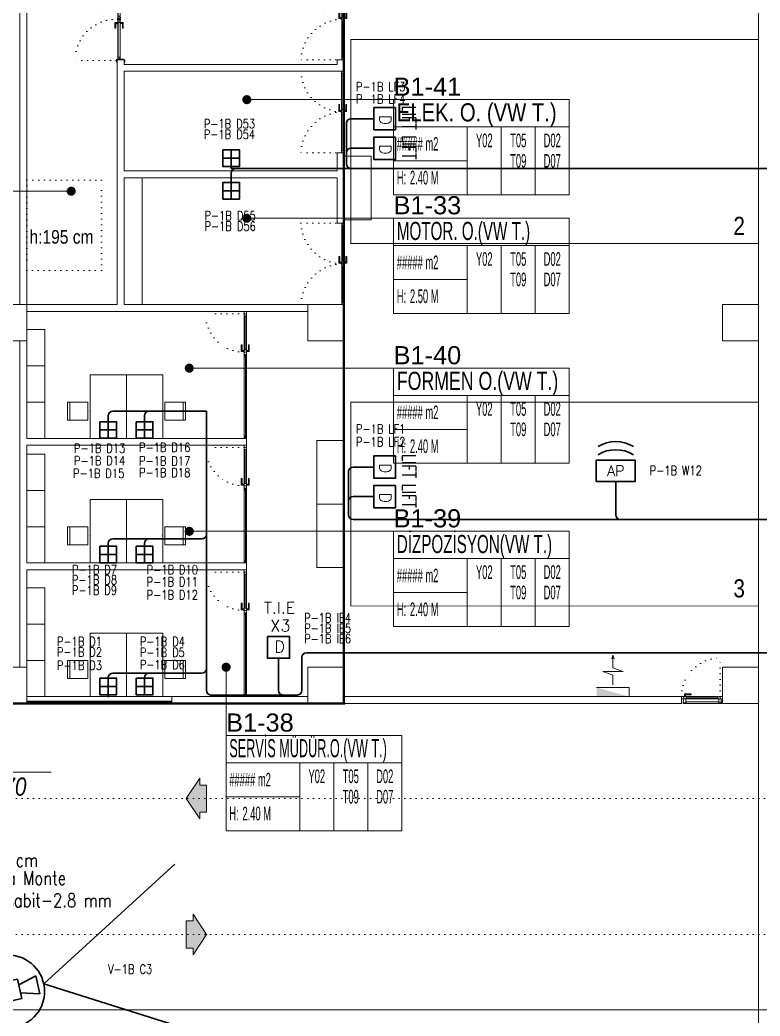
# Model space of a CAD drawing. Header units: metres. Extents: x -13621 to 152406, y -16073 to 22221.
# Drawn here: x 59725 to 61358, y 110 to 2308 of the extents above; entities that cross this region are included whole.
import ezdxf
from ezdxf.enums import TextEntityAlignment as Align
from ezdxf.xclip import XClip

# ---------------------------------------------------------------- set-up
doc = ezdxf.new("R2010")
doc.units = ezdxf.units.M
doc.header["$LTSCALE"] = 100
doc.header["$MEASUREMENT"] = 0
doc.header["$XCLIPFRAME"] = 0
for name, pattern in [('DOT2', [0.125, 0, -0.125]), ('DOT5', [0.75, 0, -0.75]), ('HIDDEN', [0.375, 0.25, -0.125])]:
    doc.linetypes.add(name, pattern=pattern)
doc.layers.get('0').update_dxf_attribs({"color": 9, "lineweight": 9})
for name, color, linetype, lineweight in [('00', 9, 'Continuous', 9), ('01', 9, 'Continuous', 9), ('05', 9, 'Continuous', 9), ('05S', 9, 'Continuous', 9), ('06B', 9, 'Continuous', 9), ('06C', 9, 'Continuous', 9), ('06D', 9, 'Continuous', 9), ('09', 9, 'Continuous', 9), ('10', 9, 'Continuous', 9), ('15', 9, 'Continuous', 9), ('20', 9, 'DOT2', 9), ('21', 9, 'Continuous', 9), ('21_mahal200', 9, 'Continuous', 9), ('25', 9, 'Continuous', 9), ('32-ekipman', 9, 'Continuous', 9), ('Data  Tavan', 170, 'Continuous', 30), ('DATA YER', 30, 'Continuous', 30), ('E-ACCESS POINT (KABLOSUZ ERİŞİM İÇİN)', 7, 'Continuous', 30), ('E-DAHİLİ DOME KAMERA', 7, 'Continuous', 30), ('E-DAHİLİ KAMERA', 7, 'Continuous', 30), ('E-DATA LIFT PRIZI', 7, 'Continuous', 30), ('E-DATA PRİZİ (RJ45)', 7, 'Continuous', 30), ('E-DATA-TEKNISYEN IS EMRI', 7, 'Continuous', 30), ('E-DUVARA MONTE PRİZ KUTUSU', 7, 'Continuous', 30), ('E-YAZI', 7, 'Continuous', 30)]:
    doc.layers.add(name, color=color, linetype=linetype, lineweight=lineweight)
doc.styles.add('Arial', font='arial.ttf', dxfattribs={"height": 2.5})
doc.styles.add('E-YAZI', font='txttw.shx')
doc.styles.add('MuuM_TEXT-ITALIC', font='ARIALNI.TTF')
doc.styles.add('MuuM_TEXT-STANDART', font='ARIALN.TTF')
doc.dimstyles.new('MuuM_DIM200', dxfattribs={"dimscale": 20, "dimtxt": 2, "dimasz": 1, "dimexe": 1, "dimexo": 1, "dimgap": 1, "dimtad": 1, "dimdec": 1, "dimrnd": 0.5, "dimdsep": 46, "dimtxsty": 'MuuM_TEXT-STANDART', "dimblk": 'ARCHTICK', "dimcen": 0, "dimdle": 0.15, "dimclrd": 256, "dimclre": 256, "dimclrt": 256, "dimadec": 0, "dimazin": 0, "dimtfac": 5, "dimtdec": 1, "dimtix": 1, "dimtmove": 2, "dimatfit": 3, "dimldrblk": 'DOT', "dimfxl": 3, "dimfxlon": 1, "dimtolj": 1, "dimlwd": -1, "dimlwe": -1, "dimarcsym": 0})

# ---------------------------------------------------------------- blocks, each defined once
blk = doc.blocks.new('E-DATA-TEKNISYEN IS EMRI')
at = {"layer": 'E-DATA PRİZİ (RJ45)', "color": 6}
blk.add_line((0, 0), (0, 42), dxfattribs=at)
blk.add_lwpolyline([(-24.6, 89.6), (24.6, 89.6), (24.6, 42), (-24.6, 42)], close=True, dxfattribs=at)
at = {"layer": 'E-DATA PRİZİ (RJ45)', "color": 6, "style": 'E-YAZI'}
for s, p in [('T.I.E', (-32.1, 140.4)), ('X3', (-17.8, 101.3)), ('D', (-8.8, 54.6))]:
    blk.add_text(s, height=25.6, rotation=0, dxfattribs=at).set_placement(p)
blk = doc.blocks.new('10_DUVARA MONTE PRİZ KUTUSU')
at = {"layer": 'E-DUVARA MONTE PRİZ KUTUSU', "color": 4}
for p, q in [((24.5, 0), (-24.5, 0)), ((0, 24.5), (0, -24.5))]:
    blk.add_line(p, q, dxfattribs=at)
blk.add_lwpolyline([(-24.5, -24.5), (24.5, -24.5), (24.5, 24.5), (-24.5, 24.5)], close=True, dxfattribs=at)
blk = doc.blocks.new('E-DATA LIFT PRIZI')
at = {"layer": 'E-DATA LIFT PRIZI', "color": 2}
blk.add_line((0, 0), (0, 42), dxfattribs=at)
blk.add_lwpolyline([(-24.6, 89.6), (24.6, 89.6), (24.6, 42), (-24.6, 42)], close=True, dxfattribs=at)
at = {"layer": 'E-DATA LIFT PRIZI', "color": 2, "style": 'E-YAZI', "width": 0.7}
blk.add_text('LIFT', height=30, dxfattribs=at).set_placement((-28, 104.2))
at = {"layer": 'E-DATA LIFT PRIZI', "color": 2, "style": 'E-YAZI'}
blk.add_text('D', height=25.6, dxfattribs=at).set_placement((-8.8, 54.6))
blk = doc.blocks.new('*U215')
at = {"layer": 'E-ACCESS POINT (KABLOSUZ ERİŞİM İÇİN)', "color": 4}
blk.add_lwpolyline([(-2.39, 3.24), (2.39, 3.24), (2.39, 0.65), (-2.39, 0.65)], close=True, dxfattribs=at)
at = {"layer": 'E-ACCESS POINT (KABLOSUZ ERİŞİM İÇİN)', "color": 3}
for centre in [(0, 1.56), (0, 0.55)]:
    blk.add_arc(centre, 3.99, 57.1828, 122.8172, dxfattribs=at)
at = {"layer": 'E-ACCESS POINT (KABLOSUZ ERİŞİM İÇİN)', "color": 3, "style": 'E-YAZI'}
blk.add_text('AP', height=1.28, dxfattribs=at).set_placement((-1.05, 1.31))
blk = doc.blocks.new('100_DAHİLİ DOME KAMERA')
at = {"layer": 'E-DAHİLİ DOME KAMERA', "color": 4}
for p, q in [((-1.936, 0.715), (-1.936, -0.689)), ((0.82, 0.715), (-1.936, 0.715)), ((0.82, -0.689), (0.82, 0.715)), ((0.82, 0.294), (2.131, 0.668)), ((2.131, 0.668), (2.131, -0.643)), ((-1.936, -0.689), (0.82, -0.689)), ((0.82, -0.268), (2.131, -0.643))]:
    blk.add_line(p, q, dxfattribs=at)
at = {"layer": 'E-DAHİLİ DOME KAMERA', "color": 4, "linetype": 'Continuous'}
blk.add_circle((0, 0), 2.566, dxfattribs=at)
at = {"layer": 'E-DAHİLİ KAMERA', "color": 4}
for q in [(13.416, 6.264), (13.416, -6.264)]:
    blk.add_line((2.566, 0), q, dxfattribs=at)
blk = doc.blocks.new('p-kolon_80x80')
blk.add_lwpolyline([(-40, -40), (40, -40), (40, 40), (-40, 40)], close=True)
blk = doc.blocks.new('1.bod.mimari.elk')
at = {"layer": '01'}
for p in [(3700, -6990), (4400, -6990), (5315, -6990), (3700, -7790), (4400, -7790), (5315, -7790)]:
    blk.add_blockref('p-kolon_80x80', p, dxfattribs=at)
blk = doc.blocks.new('prf-scr2')
at = {"linetype": 'DOT2', "ltscale": 10}
blk.add_line((0, 0.2), (0, -1.1), dxfattribs=at)
for p, q in [((-0.1, -0.2), (0.1, -0.3)), ((0.1, -0.2), (-0.1, -0.2)), ((0.1, -0.3), (-0.1, -0.3)), ((-0.1, -0.3), (0.1, -0.4)), ((0.1, -0.4), (-0.1, -0.4)), ((0.1, -0.5), (-0.1, -0.4)), ((-0.1, -0.4), (0.1, -0.4)), ((0.1, -0.6), (-0.1, -0.5)), ((-0.1, -0.5), (0.1, -0.5)), ((-0.1, -0.6), (0.1, -0.7)), ((0.1, -0.6), (-0.1, -0.6)), ((-0.1, -0.6), (0.1, -0.6)), ((-0.1, -0.7), (0.1, -0.8)), ((0.1, -0.7), (-0.1, -0.7)), ((-0.1, -0.8), (0.1, -0.8)), ((0.1, -0.8), (-0.1, -0.8)), ((0.1, -0.2), (0, -0.1)), ((0, -0.2), (0.1, -0.2))]:
    blk.add_line(p, q)
blk.add_lwpolyline([(0.2, 0), (-0.2, 0), (-0.2, 0), (-0.1, -0.1), (0.1, -0.1), (0.2, 0), (0.2, 0)], close=True)
for points in [[(0.2, 0), (-0.2, 0)], [(-0.1, -0.1), (-0.1, -0.2), (-0.1, -0.2), (-0.1, -0.2), (-0.1, -0.2), (-0.1, -0.3), (-0.1, -0.3), (-0.1, -0.3), (-0.1, -0.3), (-0.1, -0.4), (-0.1, -0.4), (-0.1, -0.4), (-0.1, -0.4), (-0.1, -0.4), (-0.1, -0.5), (-0.1, -0.5), (-0.1, -0.5), (-0.1, -0.5), (-0.1, -0.5), (-0.1, -0.5), (-0.1, -0.6), (-0.1, -0.6), (-0.1, -0.6), (-0.1, -0.6), (-0.1, -0.6), (-0.1, -0.7), (-0.1, -0.7), (-0.1, -0.7), (-0.1, -0.7), (-0.1, -0.7), (-0.1, -0.8), (-0.1, -0.8), (-0.1, -0.8), (-0.1, -0.8), (0, -0.9), (0, -0.9), (0, -0.9), (0.1, -0.8), (0.1, -0.8), (0.1, -0.7), (0.1, -0.7), (0.1, -0.7), (0.1, -0.7), (0.1, -0.7), (0.1, -0.7), (0.1, -0.6), (0.1, -0.6), (0.1, -0.6), (0.1, -0.6), (0.1, -0.6), (0.1, -0.5), (0.1, -0.5), (0.1, -0.5), (0.1, -0.5), (0.1, -0.4), (0.1, -0.4), (0.1, -0.4), (0.1, -0.4), (0.1, -0.4), (0.1, -0.3), (0.1, -0.3), (0.1, -0.3), (0.1, -0.3), (0.1, -0.3), (0.1, -0.3), (0.1, -0.2), (0.1, -0.2), (0.1, -0.2), (0.1, -0.2), (0.1, -0.2), (0.1, -0.1)]]:
    blk.add_lwpolyline(points)
blk = doc.blocks.new('gr-p-barel kilitli kapı kolu')
at = {"layer": '05S'}
h = blk.add_hatch(color=256, dxfattribs=at)
h.paths.add_polyline_path([(1.3, 0.8), (-1.3, 0.8), (-1.3, 0.7), (1.3, 0.7)])
h.paths.add_polyline_path([(2.75, 0.7), (-2.75, 0.7), (-2.75, 0), (2.75, 0)])
h.paths.add_polyline_path([(-11.7, 4.9), (-11.7, 6.7), (0.9, 6.7), (0.9, 0.8), (-0.9, 0.8), (-0.9, 4.9)])
at = {"flags": 128}
for points in [[(-0.9, 0.8), (-0.9, 4.9), (-11.7, 4.9), (-11.7, 6.7), (0.9, 6.7), (0.9, 0.8)], [(-0.8, 5), (0.8, 6.6)]]:
    blk.add_lwpolyline(points, dxfattribs=at)
blk.add_lwpolyline([(-2.75, 0), (-2.75, 0.7), (2.75, 0.7), (2.75, 0)])
blk.add_lwpolyline([(-1.3, 0.7), (1.3, 0.7), (1.3, 0.8), (-1.3, 0.8)], close=True)
blk = doc.blocks.new('p-de-02')
at = {"layer": '06C'}
blk.add_lwpolyline([(106.3, -16.6, 1), (106.3, -15.8), (104.3, -15.8), (104.3, -16.6), (106.4, -16.6)], format="xyb", dxfattribs=at)
blk.add_arc((106.3, -16.2), 0.5, 233.1301, 126.8699, dxfattribs=at)
at = {"layer": '09'}
for p, q in [((108.1, -16.7), (108.1, -16.6)), ((108.2, -16.7), (108.2, -16.6)), ((108.3, -16.6), (108.3, -16.7)), ((108.4, -16.7), (108.4, -16.6)), ((108.5, -16.6), (108.5, -16.7)), ((108.6, -16.7), (108.6, -16.6)), ((108.7, -16.6), (108.7, -16.7)), ((108.8, -16.6), (108.8, -16.7)), ((109.3, -21.9), (109.3, -21.7)), ((109.4, -21.7), (109.4, -21.9)), ((109.5, -21.9), (109.5, -21.7)), ((109.6, -21.7), (109.6, -21.9)), ((109.7, -21.9), (109.7, -21.7)), ((109.8, -21.7), (109.8, -21.9)), ((109.9, -21.9), (109.9, -21.7)), ((110, -21.9), (110, -21.7))]:
    blk.add_line(p, q, dxfattribs=at)
at = {"layer": '10'}
for points in [[(14.2, -6.8, -0.414214), (14.3, -6.7), (18.7, -6.7, -0.414214), (18.8, -6.8), (18.8, -14.1), (19, -14.1), (19, -6.8, 0.414214), (18.7, -6.5), (14.3, -6.5, 0.414214), (14, -6.8), (14, -7.7, 0.414214), (14.3, -8), (15.4, -8), (15.4, -7.8), (14.3, -7.8, -0.414214), (14.2, -7.7)], [(19, -9.7, -0.414214), (19.3, -9.4), (20.3, -9.4, -0.414214), (20.6, -9.7), (20.6, -16.1, -0.414214), (20.3, -16.4, -0.414214), (20, -16.1), (20, -15.2), (19, -15.2), (19, -24.2, -0.414214), (18.7, -24.5), (14.3, -24.5, -0.414214), (14, -24.2), (14, -23.3, -0.414214), (14.3, -23), (15.4, -23), (15.4, -23.2), (14.3, -23.2, 0.414214), (14.2, -23.3), (14.2, -24.2, 0.414214), (14.3, -24.3), (18.7, -24.3, 0.414214), (18.8, -24.2), (18.8, -15), (20.2, -15), (20.2, -16.1, 0.414214), (20.3, -16.2, 0.414214), (20.4, -16.1), (20.4, -9.7, 0.414214), (20.3, -9.6), (19.3, -9.6, 0.414214), (19.2, -9.7), (19.2, -10.6), (19, -10.6)], [(18.4, -25), (19.8, -24.4), (19.8, -21.5), (20, -21.5), (20, -24.5), (18.5, -25.2, -14.796002)], [(198.6, -9.7, 0.414214), (198.3, -9.4), (197.3, -9.4, 0.414214), (197, -9.7), (197, -16.1, 0.414214), (197.3, -16.4, 0.414214), (197.6, -16.1), (197.6, -15.2), (198.6, -15.2), (198.6, -24.2, 0.414214), (198.9, -24.5), (203.3, -24.5, 0.414214), (203.6, -24.2), (203.6, -23.3, 0.414214), (203.3, -23), (202.2, -23), (202.2, -23.2), (203.3, -23.2, -0.414214), (203.4, -23.3), (203.4, -24.2, -0.414214), (203.3, -24.3), (198.9, -24.3, -0.414214), (198.8, -24.2), (198.8, -15), (197.4, -15), (197.4, -16.1, -0.414214), (197.3, -16.2, -0.414214), (197.2, -16.1), (197.2, -9.7, -0.414214), (197.3, -9.6), (198.3, -9.6, -0.414214), (198.4, -9.7), (198.4, -10.6), (198.6, -10.6)], [(199.2, -25), (197.8, -24.4), (197.8, -21.5), (197.6, -21.5), (197.6, -24.5), (199.1, -25.2, 14.796002)], [(203.4, -6.8, 0.414214), (203.3, -6.7), (198.9, -6.7, 0.414214), (198.8, -6.8), (198.8, -14.1), (198.6, -14.1), (198.6, -6.8, -0.414214), (198.9, -6.5), (203.3, -6.5, -0.414214), (203.6, -6.8), (203.6, -7.7, -0.414214), (203.3, -8), (202.2, -8), (202.2, -7.8), (203.3, -7.8, 0.414214), (203.4, -7.7)]]:
    blk.add_lwpolyline(points, format="xyb", close=True, dxfattribs=at)
for points in [[(108.2, -20.1), (108.2, -18.1), (108.5, -18.1), (108.5, -17), (20.3, -17), (20.3, -18.1), (20.6, -18.1), (20.6, -20.1), (20.3, -20.1), (20.3, -18.3), (20, -18.3), (20, -16.7), (108.8, -16.7), (108.8, -18.3), (108.5, -18.3), (108.5, -20.1)], [(108.2, -18.1), (108.2, -20.1), (108.8, -20.1), (108.8, -21.7), (20, -21.7), (20, -20.1), (20.6, -20.1), (20.6, -18.1), (20.9, -18.1), (20.9, -20.3), (20.3, -20.3), (20.3, -21.4), (108.5, -21.4), (108.5, -20.3), (107.9, -20.3), (107.9, -18.1), (108.2, -18.1)], [(109.9, -20.1), (109.9, -18.1), (109.6, -18.1), (109.6, -17), (197.3, -17), (197.3, -18.1), (197, -18.1), (197, -20.1), (197.3, -20.1), (197.3, -18.3), (197.6, -18.3), (197.6, -16.7), (109.3, -16.7), (109.3, -18.3), (109.6, -18.3), (109.6, -20.1)], [(109.9, -18.1), (109.9, -20.1), (109.3, -20.1), (109.3, -21.7), (197.6, -21.7), (197.6, -20.1), (197, -20.1), (197, -18.1), (196.7, -18.1), (196.7, -20.3), (197.3, -20.3), (197.3, -21.4), (109.6, -21.4), (109.6, -20.3), (110.2, -20.3), (110.2, -18.1), (109.9, -18.1)]]:
    blk.add_lwpolyline(points, dxfattribs=at)
for points in [[(20.9, -17.2), (26.9, -17.2), (26.9, -21.2), (20.9, -21.2)], [(21.2, -17.5), (26.6, -17.5), (26.6, -20.9), (21.2, -20.9)], [(107.9, -17.2), (101.9, -17.2), (101.9, -21.2), (107.9, -21.2)], [(107.6, -17.5), (102.2, -17.5), (102.2, -20.9), (107.6, -20.9)], [(108.1, -22.4), (110, -22.4), (110, -21.9), (108.1, -21.9), (107.5, -21.9), (107.5, -22.4)], [(110, -16.1), (108.1, -16.1), (108.1, -16.6), (110.6, -16.6), (110.6, -16.6), (110.6, -16.1)], [(110.2, -17.2), (116.2, -17.2), (116.2, -21.2), (110.2, -21.2)], [(110.5, -17.5), (115.9, -17.5), (115.9, -20.9), (110.5, -20.9)], [(196.7, -17.2), (192.7, -17.2), (192.7, -21.2), (196.7, -21.2)], [(196.4, -17.5), (193, -17.5), (193, -20.9), (196.4, -20.9)]]:
    blk.add_lwpolyline(points, close=True, dxfattribs=at)
for centre in [(17.8, -25.5), (199.8, -25.5)]:
    blk.add_circle(centre, 0.55, dxfattribs=at)
at = {"layer": '20'}
for p, q in [((17.8, -25.5), (17.8, -116)), ((199.8, -25.5), (199.8, -116))]:
    blk.add_line(p, q, dxfattribs=at)
at = {"layer": '20', "linetype": 'HIDDEN'}
for points in [[(18.6, -24.3), (18.6, -23), (17.1, -23), (17.1, -24.3)], [(18.4, -25), (18.4, -23.2), (17.3, -23.2), (17.3, -25)], [(199, -24.3), (199, -23), (200.5, -23), (200.5, -24.3)], [(199.2, -25), (199.2, -23.2), (200.3, -23.2), (200.3, -25)]]:
    blk.add_lwpolyline(points, dxfattribs=at)
at = {"layer": '20'}
for centre, start, end in [((17.8, -25.5), 270, 2.4057), ((199.8, -25.5), 177.5943, 270)]:
    blk.add_arc(centre, 90.5, start, end, dxfattribs=at)
at = {"layer": '06B', "xscale": -1}
blk.add_blockref('gr-p-barel kilitli kapı kolu', (117.3, -16.7), dxfattribs=at)
at = {"layer": '06B', "rotation": 180}
blk.add_blockref('gr-p-barel kilitli kapı kolu', (117.3, -21.7), dxfattribs=at)
at = {"layer": '10', "xscale": -1, "rotation": 90}
for p in [(20.3, -19.2), (109.6, -19.2)]:
    blk.add_blockref('prf-scr2', p, dxfattribs=at)
at = {"layer": '10', "rotation": 270}
for p in [(108.5, -19.2), (197.3, -19.2)]:
    blk.add_blockref('prf-scr2', p, dxfattribs=at)
blk = doc.blocks.new('p-dilatasyon yeri')
at = {"layer": '06D'}
blk.add_lwpolyline([(5355, 80), (5355, 6454.5)], dxfattribs=at)
blk = doc.blocks.new('gr-p-birim')
blk.add_lwpolyline([(-0.5, -0.5), (0.5, -0.5), (0.5, 0.5), (-0.5, 0.5)], close=True)
blk = doc.blocks.new('_ArchTick')
at = {"color": 0, "linetype": 'ByBlock', "const_width": 0.15}
blk.add_lwpolyline([(-0.5, -0.5), (0.5, 0.5)], dxfattribs=at)
blk = doc.blocks.new('*D464')
at = {"layer": '25', "transparency": 16777216}
for p, q in [((89939.1, -1804.3), (89939.1, -1724.3)), ((101899.1, -1768), (101899.1, -1724.3)), ((89936.1, -1744.3), (101902.1, -1744.3))]:
    blk.add_line(p, q, dxfattribs=at)
at = {"layer": '25', "transparency": 16777216, "xscale": 20, "yscale": 20, "zscale": 20, "rotation": 180}
blk.add_blockref('_ArchTick', (89939.1, -1744.3), dxfattribs=at)
at = {"layer": '25', "transparency": 16777216, "xscale": 20, "yscale": 20, "zscale": 20}
blk.add_blockref('_ArchTick', (101899.1, -1744.3), dxfattribs=at)
at = {"layer": '25', "transparency": 16777216, "insert": (95919.1, -1698.8), "char_height": 50, "attachment_point": 5, "style": 'MuuM_TEXT-STANDART'}
blk.add_mtext('\\A1;11960', dxfattribs=at)
blk = doc.blocks.new('_Dot')
at = {"color": 0, "linetype": 'ByBlock', "lineweight": -2}
blk.add_line((-0.5, 0), (-1, 0), dxfattribs=at)
at = {"color": 0, "linetype": 'ByBlock', "const_width": 0.5}
blk.add_lwpolyline([(-0.25, 0, 1), (0.25, 0, 1)], format="xyb", close=True, dxfattribs=at)
blk = doc.blocks.new('YD-72-20')
at = {"linetype": 'Continuous'}
for p, q in [((0, 0.714), (-0.028, 0.634)), ((0, 0.714), (0.028, 0.634)), ((0, 0.434), (0, 0.714)), ((-0.225, 0.355), (0.225, 0.355)), ((-0.225, 0.355), (0, 0.276)), ((0.225, 0.355), (0, 0.434)), ((0, 0.058), (0, 0.276)), ((0.36, 0), (-0.36, 0)), ((0.36, 0), (0.36, -0.2))]:
    blk.add_line(p, q, dxfattribs=at)
blk.add_solid([(0.36, -0.2), (-0.36, 0), (-0.36, -0.2)])
blk = doc.blocks.new('b1 yan.dol')
at = {"xscale": 100, "yscale": 100, "zscale": 100}
blk.add_blockref('YD-72-20', (61033.6, -18676.4), dxfattribs=at)
blk = doc.blocks.new('K-AL-01A')
at = {"layer": '06B'}
blk.add_lwpolyline([(2634.7, 4254.3), (2634.7, 4260.5), (2619.7, 4260.5), (2619.7, 4258.6), (2632.5, 4258.6), (2632.5, 4258.6), (2632.5, 4254.3), (2634.7, 4254.3)], dxfattribs=at)
at = {"layer": '06D'}
for p, q in [((2638, 4254.3), (2551.1, 4254.3)), ((2551.1, 4249.3), (2638, 4249.3))]:
    blk.add_line(p, q, dxfattribs=at)
for points in [[(2553.6, 4243.2), (2553, 4243.2), (2553, 4239.2, 0.414214), (2553.3, 4238.8), (2558.8, 4238.8, 0.414214), (2559.2, 4239.2), (2559.2, 4243.2), (2558.6, 4243.2)], [(2636.6, 4243.2), (2637.2, 4243.2), (2637.2, 4239.2, -0.414214), (2636.8, 4238.8), (2631.3, 4238.8, -0.414214), (2631, 4239.2), (2631, 4243.2), (2631.6, 4243.2)]]:
    blk.add_lwpolyline(points, format="xyb", dxfattribs=at)
for points in [[(2553.6, 4241.8), (2558.6, 4241.8), (2558.6, 4249.3), (2553.6, 4249.3)], [(2631, 4239.4), (2559.2, 4239.4), (2559.2, 4242.5), (2631, 4242.5)], [(2636.6, 4240.7), (2631.6, 4240.7), (2631.6, 4249.3), (2636.6, 4249.3)]]:
    blk.add_lwpolyline(points, close=True, dxfattribs=at)
at = {"layer": '10'}
for points in [[(2551.1, 4254.3), (2551.1, 4249.3), (2556.1, 4249.3), (2556.1, 4254.3)], [(2556.1, 4254.3), (2556.1, 4249.3), (2561.1, 4249.3), (2561.1, 4254.3)], [(2631.1, 4254.3), (2631.1, 4249.3), (2636.1, 4249.3), (2636.1, 4254.3)], [(2636.1, 4254.3), (2636.1, 4249.3), (2641.1, 4249.3), (2641.1, 4254.3)]]:
    blk.add_lwpolyline(points, close=True, dxfattribs=at)
at = {"layer": '15'}
blk.add_lwpolyline([(2561.1, 4251.8), (2631.1, 4251.8)], dxfattribs=at)
at = {"layer": '20'}
blk.add_lwpolyline([(2556.1, 4254.3), (2556.1, 4339.3)], dxfattribs=at)
blk.add_arc((2556.1, 4254.3), 85, 0, 90, dxfattribs=at)
blk = doc.blocks.new('0_elevationtarget-p-bk')
h = blk.add_hatch(color=250)
h.paths.add_polyline_path([(1.88, 0, 0.414214), (0, 1.88), (0, 0)])
h.paths.add_polyline_path([(0, 0), (-1.88, 0, 0.414214), (0, -1.88)])
blk.add_line((0, -2.62), (0, 2.62))
blk.add_lwpolyline([(12.45, 0), (-3, 0)])
blk.add_circle((0, 0), 1.88)
at = {"style": 'Arial'}
blk.add_attdef('BITMISKOT', text='', height=2, dxfattribs=at).set_placement((4.5, 0), align=Align.BOTTOM_LEFT)
at = {"style": 'MuuM_TEXT-ITALIC'}
blk.add_attdef('FINISHINGFLOORLEVEL', text='', height=2, dxfattribs=at).set_placement((4.5, -0.59), align=Align.TOP_LEFT)
blk = doc.blocks.new('0_arrow1')
blk.add_hatch(color=254).paths.add_polyline_path([(0, 0), (-22.5, -15), (-15, -15), (-15, -22.5), (15, -22.5), (15, -15), (22.5, -15)])
at = {"linetype": 'ByBlock', "lineweight": -2}
blk.add_lwpolyline([(15, -22.5), (-15, -22.5), (-15, -15), (-22.5, -15), (0, 0), (22.5, -15), (15, -15)], close=True, dxfattribs=at)
blk.add_point((0, 0))
blk = doc.blocks.new('prf-10x10')
blk.add_lwpolyline([(-5, -5), (5, -5), (5, 5), (-5, 5)], close=True)
at = {"color": 255}
blk.add_solid([(-5, -5), (5, -5), (-5, 5), (5, 5)], dxfattribs=at)
at = {"layer": '10'}
blk.add_point((0, 0), dxfattribs=at)
blk = doc.blocks.new('*U389')
at = {"layer": '06D'}
blk.add_lwpolyline([(-2.5, 320), (2.5, 320), (2.5, 0), (-2.5, 0)], close=True, dxfattribs=at)
at = {"layer": '15'}
blk.add_lwpolyline([(0, 315), (0, 5)], dxfattribs=at)
at = {"layer": '10', "xscale": 0.5, "yscale": 0.5, "rotation": 90}
for p in [(0, 317.5), (0, 2.5)]:
    blk.add_blockref('prf-10x10', p, dxfattribs=at)
blk = doc.blocks.new('p-al-01')
at = {"layer": '06B'}
for points in [[(27, 4.3), (27, 10.6), (42, 10.6), (42, 8.7), (29.3, 8.7), (29.3, 8.7), (29.3, 4.3), (27, 4.3)], [(27, -0.7), (27, -6.9), (42, -6.9), (42, -5), (29.3, -5), (29.3, -5), (29.3, -0.7), (27, -0.7)]]:
    blk.add_lwpolyline(points, dxfattribs=at)
at = {"layer": '06D'}
for p, q in [((115.7, 4.3), (28.8, 4.3)), ((28.8, -0.7), (115.7, -0.7))]:
    blk.add_line(p, q, dxfattribs=at)
at = {"layer": '10'}
for points in [[(25.7, -0.7), (25.7, 4.3), (20.7, 4.3), (20.7, -0.7)], [(30.7, -0.7), (30.7, 4.3), (25.7, 4.3), (25.7, -0.7)], [(110.7, -0.7), (110.7, 4.3), (105.7, 4.3), (105.7, -0.7)], [(115.7, -0.7), (115.7, 4.3), (110.7, 4.3), (110.7, -0.7)]]:
    blk.add_lwpolyline(points, close=True, dxfattribs=at)
at = {"layer": '15'}
blk.add_lwpolyline([(105.7, 1.8), (30.7, 1.8)], dxfattribs=at)
at = {"layer": '20'}
blk.add_lwpolyline([(110.7, -0.7), (110.7, -85.7)], dxfattribs=at)
blk.add_arc((110.7, -0.7), 85, 180, 270, dxfattribs=at)
blk = doc.blocks.new('*U386')
at = {"layer": '06D'}
blk.add_lwpolyline([(-2.5, 185), (2.5, 185), (2.5, 0), (-2.5, 0)], close=True, dxfattribs=at)
at = {"layer": '15'}
blk.add_lwpolyline([(0, 180), (0, 5)], dxfattribs=at)
at = {"layer": '10', "xscale": 0.5, "yscale": 0.5, "rotation": 90}
for p in [(0, 182.5), (0, 2.5)]:
    blk.add_blockref('prf-10x10', p, dxfattribs=at)
blk = doc.blocks.new('*U387')
at = {"layer": '06D'}
blk.add_lwpolyline([(-2.5, 165), (2.5, 165), (2.5, 0), (-2.5, 0)], close=True, dxfattribs=at)
at = {"layer": '15'}
blk.add_lwpolyline([(0, 160), (0, 5)], dxfattribs=at)
at = {"layer": '10', "xscale": 0.5, "yscale": 0.5, "rotation": 90}
for p in [(0, 162.5), (0, 2.5)]:
    blk.add_blockref('prf-10x10', p, dxfattribs=at)
blk = doc.blocks.new('*U479')
at = {"layer": '06D'}
blk.add_lwpolyline([(-2.5, 185), (2.5, 185), (2.5, 0), (-2.5, 0)], close=True, dxfattribs=at)
at = {"layer": '15'}
blk.add_lwpolyline([(0, 180), (0, 5)], dxfattribs=at)
at = {"layer": '10', "xscale": 0.5, "yscale": 0.5, "rotation": 90}
for p in [(0, 182.5), (0, 2.5)]:
    blk.add_blockref('prf-10x10', p, dxfattribs=at)
blk = doc.blocks.new('p-sandalye')
blk.add_line((-45, 20), (-45, -20))
blk.add_lwpolyline([(-5, 20), (-50, 20), (-50, -20), (-5, -20)], close=True)
blk.add_point((0, 0.1))
blk = doc.blocks.new('p-masa_servis')
at = {"linetype": 'DOT5'}
blk.add_lwpolyline([(0, 0), (0, 0)], dxfattribs=at)
blk.add_lwpolyline([(0, 0), (0, -80), (140, -80), (140, 0)], close=True)
for p, rotation in [((60, 0), 270), ((50, -110.1), 2.073722e-10)]:
    blk.add_blockref('p-sandalye', p, dxfattribs=dict(rotation=rotation))
blk = doc.blocks.new('p-al-01_a')
at = {"layer": '06B'}
for points in [[(-5, -88.6), (-11.2, -88.6), (-11.2, -73.6), (-9.4, -73.6), (-9.4, -86.4), (-9.4, -86.4), (-5, -86.4), (-5, -88.6)], [(0, -88.6), (6.2, -88.6), (6.2, -73.6), (4.4, -73.6), (4.4, -86.4), (4.4, -86.4), (0, -86.4), (0, -88.6)]]:
    blk.add_lwpolyline(points, dxfattribs=at)
at = {"layer": '06D'}
for p, q in [((-5, -86.9), (-5, -5)), ((0, -5), (0, -86.9)), ((-5, -93.1), (-5, -175)), ((0, -175), (0, -93.1))]:
    blk.add_line(p, q, dxfattribs=at)
at = {"layer": '10'}
for points in [[(-5, 0), (0, 0), (0, -5), (-5, -5)], [(-5, -85), (0, -85), (0, -90), (-5, -90)], [(-5, -95), (0, -95), (0, -90), (-5, -90)], [(-5, -180), (0, -180), (0, -175), (-5, -175)]]:
    blk.add_lwpolyline(points, close=True, dxfattribs=at)
at = {"layer": '15'}
for points in [[(-2.5, -5), (-2.5, -85)], [(-2.5, -175), (-2.5, -95)]]:
    blk.add_lwpolyline(points, dxfattribs=at)
at = {"layer": '20'}
for points in [[(-5.3, 0), (-94.9, 0)], [(-5.3, -180), (-94.9, -180)], [(-5, -180), (-94.9, -180)]]:
    blk.add_lwpolyline(points, dxfattribs=at)
for centre, start, end in [((-1.5, 3.4), 182.0745, 267.6937), ((-1.5, -183.4), 92.3063, 177.9255)]:
    blk.add_arc(centre, 93.5, start, end, dxfattribs=at)
blk = doc.blocks.new('p-birim')
blk.add_lwpolyline([(0, 0), (1, 0), (1, 1), (0, 1)], close=True)
blk = doc.blocks.new('0_roomno2')
blk.add_lwpolyline([(19.38, -10.5), (0, -10.5), (0, 0), (19.38, 0)], close=True)
for points in [[(0, -3), (19.38, -3)], [(8.12, -3), (8.12, -10.5)], [(11.88, -3), (11.88, -10.5)], [(15.62, -3), (15.62, -10.5)], [(0, -6.75), (8.12, -6.75)]]:
    blk.add_lwpolyline(points)
at = {"style": 'MuuM_TEXT-STANDART', "width": 0.6}
blk.add_text('H:', height=1.5, dxfattribs=at).set_placement((0.35, -8.61), align=Align.MIDDLE_LEFT)
at = {"style": 'Arial'}
blk.add_attdef('ODANO', (0, 1.17), '', height=2, dxfattribs=at)
blk.add_attdef('MEKANADI', text='', height=2, dxfattribs=at).set_placement((0.35, -3), align=Align.BOTTOM_LEFT)
at = {"style": 'MuuM_TEXT-STANDART', "width": 0.6}
for tag, p in [('M2', (0.35, -4.88)), ('TEMIZTAVANYUKSEKLIGI', (1.8, -8.61))]:
    blk.add_attdef(tag, text='', height=1.5, dxfattribs=at).set_placement(p, align=Align.MIDDLE_LEFT)
for tag, p in [('YER01', (10, -4.5)), ('TAVAN01', (13.75, -4.5)), ('DUVAR01', (17.5, -4.5)), ('YER02', (10, -6.75)), ('TAVAN02', (13.75, -6.75)), ('DUVAR02', (17.5, -6.75)), ('YER03', (10, -9)), ('TAVAN03', (13.75, -9)), ('DUVAR03', (17.5, -9))]:
    blk.add_attdef(tag, text='', height=1.5, dxfattribs=at).set_placement(p, align=Align.MIDDLE_CENTER)
blk = doc.blocks.new('1.bod.mimari1.elk')
at = {"layer": '00'}
for points in [[(3740, -6230), (3740, -6230), (3740, -6230), (3725, -6230), (3725, -6950), (3740, -6950), (3740, -6690), (3740, -6690), (3740, -6675), (3740, -6675), (3740, -6230), (3740, -6230)], [(3939.87, -6410), (3939.87, -6950), (3740, -6950), (3740, -6965), (4360, -6965), (4360, -6950), (3954.87, -6950), (3954.87, -6670), (4425, -6670), (4425, -6770), (4440, -6770), (4439.75, -6615), (4425, -6615), (4425, -6655), (3954.87, -6655), (3954.87, -6435), (4425, -6435), (4439.75, -6435), (4439.75, -6435), (4440, -6410), (4425, -6410), (4425, -6420), (3954.87, -6420), (3954.87, -6410)], [(4225, -7245), (3740, -7245), (3740, -7030), (3725, -7030), (3725, -7750), (3740, -7750), (3740, -7535), (4225, -7535), (4225, -7520), (3740, -7520), (3740, -7260), (4225, -7260)], [(4360, -7815), (4360, -7815), (4360, -7830), (4060, -7830), (4060, -7815), (4360, -7815)], [(5185, -7830), (4440, -7830), (4440, -7815), (5185, -7815)]]:
    blk.add_lwpolyline(points, close=True, dxfattribs=at)
blk.add_lwpolyline([(4230, -7815), (4225, -7815)], dxfattribs=at)
at = {"layer": '06D', "linetype": 'DOT2'}
for points in [[(2500, -1650), (2500, -7740, 0.4142136), (3100, -8340), (12425, -8340)], [(2800, -1678.64), (2800, -7740, 0.4142136), (3100, -8040), (11395.6, -8040)]]:
    blk.add_lwpolyline(points, format="xyb", dxfattribs=at)
at = {"layer": '06D', "color": 89, "linetype": 'HIDDEN', "true_color": 0x2e4d23, "const_width": 2}
for points in [[(5355, -6365), (4455, -6365), (4455, -6815), (5355, -6815)], [(5355, -7165), (4455, -7165), (4455, -7615), (5355, -7615)]]:
    blk.add_lwpolyline(points, close=True, dxfattribs=at)
at = {"layer": '06D'}
blk.add_lwpolyline([(4060, -7815), (3740, -7815)], dxfattribs=at)
at = {"layer": '20', "ltscale": 2, "const_width": 5}
blk.add_lwpolyline([(4440, -7830), (3660, -7830), (3660, -4550), (4440, -4550)], close=True, dxfattribs=at)
at = {"layer": '20'}
blk.add_lwpolyline([(3740, -6874.76), (3905, -6874.76), (3905, -6675), (3740, -6675)], close=True, dxfattribs=at)
for name, p in [('p-dilatasyon yeri', (0, -8630)), ('p-al-01_a', (4440, -6230)), ('p-al-01_a', (4439.75, -6435)), ('p-al-01_a', (4440, -6770))]:
    blk.add_blockref(name, p)
at = {"xscale": -1}
for name, p, rotation in [('p-al-01', (4220.4, -7080.67), 270), ('*U479', (4222.5, -7060), 180), ('p-al-01', (4220.4, -7375.67), 270), ('*U387', (4222.5, -7355), 180), ('p-al-01', (4220.4, -7650.67), 270), ('*U386', (4222.5, -7630), 180), ('*U389', (3740, -7827.5), 270)]:
    blk.add_blockref(name, p, dxfattribs=dict(at, rotation=rotation))
blk.add_blockref('K-AL-01A', (7826.08, -12069.27), dxfattribs=at)
at = {"layer": '05', "xscale": 60.00000000000003, "yscale": 140}
for p in [(4439.87, -6762.5), (4380, -7390)]:
    blk.add_blockref('p-birim', p, dxfattribs=at)
at = {"layer": '05', "rotation": 180}
for name, p, xscale, yscale in [('gr-p-birim', (3974.87, -6810), -40, 280), ('gr-p-birim', (3760, -7045), -40, 80), ('gr-p-birim', (3760, -7125), -40, 80), ('gr-p-birim', (3760, -7205), -40, 80), ('gr-p-birim', (3760, -7320), -40, 80), ('gr-p-birim', (3760, -7400), -40, 80), ('p-birim', (4380, -7390.07), -60.00000000000003, 140), ('gr-p-birim', (3760, -7480), -40, 80), ('gr-p-birim', (3760, -7615), -40, 80), ('gr-p-birim', (3760, -7695), -40, 80), ('gr-p-birim', (3760, -7775), -40, 80)]:
    blk.add_blockref(name, p, dxfattribs=dict(at, xscale=xscale, yscale=yscale))
at = {"layer": '05'}
ref = blk.add_blockref('p-masa_servis', (3880, -7245), dxfattribs=dict(at, rotation=90))
XClip(ref).set_block_clipping_path([(-55.5106706136, -84.5585723777), (163.3295749435, 61.9818189005)])
ref = blk.add_blockref('p-masa_servis', (4040, -7245), dxfattribs=dict(at, xscale=-1, rotation=270))
XClip(ref).set_block_clipping_path([(-55.5106706136, -84.5585723777), (163.3295749435, 61.9818189005)])
ref = blk.add_blockref('p-masa_servis', (3880, -7520), dxfattribs=dict(at, rotation=90))
XClip(ref).set_block_clipping_path([(-55.5106706136, -84.5585723777), (163.3295749435, 61.9818189005)])
ref = blk.add_blockref('p-masa_servis', (4040, -7520), dxfattribs=dict(at, xscale=-1, rotation=270))
XClip(ref).set_block_clipping_path([(-55.5106706136, -84.5585723777), (163.3295749435, 61.9818189005)])
ref = blk.add_blockref('p-masa_servis', (3880, -7815), dxfattribs=dict(at, rotation=90.00000000000001))
XClip(ref).set_block_clipping_path([(-55.5106706136, -84.5585723777), (163.3295749435, 61.9818189005)])
ref = blk.add_blockref('p-masa_servis', (4040, -7815), dxfattribs=dict(at, xscale=-1, rotation=270))
XClip(ref).set_block_clipping_path([(-55.5106706136, -84.5585723777), (163.3295749435, 61.9818189005)])
at = {"layer": '06D', "xscale": -2, "yscale": 2, "zscale": 2}
for p, rotation in [((4092, -8040), 90), ((4137, -8340), 270)]:
    blk.add_blockref('0_arrow1', p, dxfattribs=dict(at, rotation=rotation))
at = {"layer": '10', "rotation": 270}
blk.add_blockref('p-de-02', (3962.88, -6211.2), dxfattribs=at)
at = {"layer": '21'}
ref = blk.add_blockref('0_elevationtarget-p-bk', (3545.02, -7981.68), dxfattribs=dict(at, xscale=20, yscale=20, zscale=20))
ref.add_attrib('FINISHINGFLOORLEVEL', '-7.70', dxfattribs={"layer": '0', "height": 40, "style": 'MuuM_TEXT-ITALIC'}).set_placement((3635.02, -7993.53), align=Align.TOP_LEFT)
at = {"layer": '21_mahal200'}
ref = blk.add_blockref('0_roomno2', (4549.65, -6497.65), dxfattribs=dict(at, xscale=20, yscale=20, zscale=20))
ref.add_attrib('ODANO', 'B1-41', (4549.65, -6489.01), dxfattribs={"layer": '0', "height": 40, "style": 'Arial'})
ref.add_attrib('MEKANADI', 'ELEK. O. (VW T.)', dxfattribs={"layer": '0', "height": 40, "style": 'Arial', "width": 0.8}).set_placement((4556.65, -6557.65), align=Align.BOTTOM_LEFT)
ref.add_attrib('M2', '##### m2', dxfattribs={"layer": '0', "height": 30, "style": 'MuuM_TEXT-STANDART', "width": 0.6}).set_placement((4556.65, -6595.15), align=Align.MIDDLE_LEFT)
ref.add_attrib('TEMIZTAVANYUKSEKLIGI', '2.40 M', dxfattribs={"layer": '0', "height": 30, "style": 'MuuM_TEXT-STANDART', "width": 0.6}).set_placement((4585.65, -6669.81), align=Align.MIDDLE_LEFT)
ref.add_attrib('YER01', 'Y02', dxfattribs={"layer": '0', "height": 30, "style": 'MuuM_TEXT-STANDART', "width": 0.6}).set_placement((4749.65, -6587.65), align=Align.MIDDLE_CENTER)
ref.add_attrib('TAVAN01', 'T05', dxfattribs={"layer": '0', "height": 30, "style": 'MuuM_TEXT-STANDART', "width": 0.6}).set_placement((4824.65, -6587.65), align=Align.MIDDLE_CENTER)
ref.add_attrib('DUVAR01', 'D02', dxfattribs={"layer": '0', "height": 30, "style": 'MuuM_TEXT-STANDART', "width": 0.6}).set_placement((4899.65, -6587.65), align=Align.MIDDLE_CENTER)
ref.add_attrib('TAVAN02', 'T09', dxfattribs={"layer": '0', "height": 30, "style": 'MuuM_TEXT-STANDART', "width": 0.6}).set_placement((4824.65, -6632.65), align=Align.MIDDLE_CENTER)
ref.add_attrib('DUVAR02', 'D07', dxfattribs={"layer": '0', "height": 30, "style": 'MuuM_TEXT-STANDART', "width": 0.6}).set_placement((4899.65, -6632.65), align=Align.MIDDLE_CENTER)
ref = blk.add_blockref('0_roomno2', (4549.65, -6759.28), dxfattribs=dict(at, xscale=20, yscale=20, zscale=20))
ref.add_attrib('ODANO', 'B1-33', (4549.65, -6750.64), dxfattribs={"layer": '0', "height": 40, "style": 'Arial'})
ref.add_attrib('MEKANADI', 'MOTOR. O.(VW T.)', dxfattribs={"layer": '0', "height": 40, "style": 'Arial', "width": 0.6}).set_placement((4556.65, -6819.28), align=Align.BOTTOM_LEFT)
ref.add_attrib('M2', '##### m2', dxfattribs={"layer": '0', "height": 30, "style": 'MuuM_TEXT-STANDART', "width": 0.6}).set_placement((4556.65, -6856.78), align=Align.MIDDLE_LEFT)
ref.add_attrib('TEMIZTAVANYUKSEKLIGI', '2.50 M', dxfattribs={"layer": '0', "height": 30, "style": 'MuuM_TEXT-STANDART', "width": 0.6}).set_placement((4585.65, -6931.44), align=Align.MIDDLE_LEFT)
ref.add_attrib('YER01', 'Y02', dxfattribs={"layer": '0', "height": 30, "style": 'MuuM_TEXT-STANDART', "width": 0.6}).set_placement((4749.65, -6849.28), align=Align.MIDDLE_CENTER)
ref.add_attrib('TAVAN01', 'T05', dxfattribs={"layer": '0', "height": 30, "style": 'MuuM_TEXT-STANDART', "width": 0.6}).set_placement((4824.65, -6849.28), align=Align.MIDDLE_CENTER)
ref.add_attrib('DUVAR01', 'D02', dxfattribs={"layer": '0', "height": 30, "style": 'MuuM_TEXT-STANDART', "width": 0.6}).set_placement((4899.65, -6849.28), align=Align.MIDDLE_CENTER)
ref.add_attrib('TAVAN02', 'T09', dxfattribs={"layer": '0', "height": 30, "style": 'MuuM_TEXT-STANDART', "width": 0.6}).set_placement((4824.65, -6894.28), align=Align.MIDDLE_CENTER)
ref.add_attrib('DUVAR02', 'D07', dxfattribs={"layer": '0', "height": 30, "style": 'MuuM_TEXT-STANDART', "width": 0.6}).set_placement((4899.65, -6894.28), align=Align.MIDDLE_CENTER)
ref = blk.add_blockref('0_roomno2', (4549.65, -7090.16), dxfattribs=dict(at, xscale=20, yscale=20, zscale=20))
ref.add_attrib('ODANO', 'B1-40', (4549.65, -7081.52), dxfattribs={"layer": '0', "height": 40, "style": 'Arial'})
ref.add_attrib('MEKANADI', 'FORMEN O.(VW T.)', dxfattribs={"layer": '0', "height": 40, "style": 'Arial', "width": 0.7}).set_placement((4556.65, -7150.16), align=Align.BOTTOM_LEFT)
ref.add_attrib('M2', '##### m2', dxfattribs={"layer": '0', "height": 30, "style": 'MuuM_TEXT-STANDART', "width": 0.6}).set_placement((4556.65, -7187.66), align=Align.MIDDLE_LEFT)
ref.add_attrib('TEMIZTAVANYUKSEKLIGI', '2.40 M', dxfattribs={"layer": '0', "height": 30, "style": 'MuuM_TEXT-STANDART', "width": 0.6}).set_placement((4585.65, -7262.32), align=Align.MIDDLE_LEFT)
ref.add_attrib('YER01', 'Y02', dxfattribs={"layer": '0', "height": 30, "style": 'MuuM_TEXT-STANDART', "width": 0.6}).set_placement((4749.65, -7180.16), align=Align.MIDDLE_CENTER)
ref.add_attrib('TAVAN01', 'T05', dxfattribs={"layer": '0', "height": 30, "style": 'MuuM_TEXT-STANDART', "width": 0.6}).set_placement((4824.65, -7180.16), align=Align.MIDDLE_CENTER)
ref.add_attrib('DUVAR01', 'D02', dxfattribs={"layer": '0', "height": 30, "style": 'MuuM_TEXT-STANDART', "width": 0.6}).set_placement((4899.65, -7180.16), align=Align.MIDDLE_CENTER)
ref.add_attrib('TAVAN02', 'T09', dxfattribs={"layer": '0', "height": 30, "style": 'MuuM_TEXT-STANDART', "width": 0.6}).set_placement((4824.65, -7225.16), align=Align.MIDDLE_CENTER)
ref.add_attrib('DUVAR02', 'D07', dxfattribs={"layer": '0', "height": 30, "style": 'MuuM_TEXT-STANDART', "width": 0.6}).set_placement((4899.65, -7225.16), align=Align.MIDDLE_CENTER)
ref = blk.add_blockref('0_roomno2', (4549.65, -7450.18), dxfattribs=dict(at, xscale=20, yscale=20, zscale=20))
ref.add_attrib('ODANO', 'B1-39', (4549.65, -7441.53), dxfattribs={"layer": '0', "height": 40, "style": 'Arial'})
ref.add_attrib('MEKANADI', 'DİZPOZİSYON(VW T.)', dxfattribs={"layer": '0', "height": 40, "style": 'Arial', "width": 0.6}).set_placement((4556.65, -7510.18), align=Align.BOTTOM_LEFT)
ref.add_attrib('M2', '##### m2', dxfattribs={"layer": '0', "height": 30, "style": 'MuuM_TEXT-STANDART', "width": 0.6}).set_placement((4556.65, -7547.68), align=Align.MIDDLE_LEFT)
ref.add_attrib('TEMIZTAVANYUKSEKLIGI', '2.40 M', dxfattribs={"layer": '0', "height": 30, "style": 'MuuM_TEXT-STANDART', "width": 0.6}).set_placement((4585.65, -7622.34), align=Align.MIDDLE_LEFT)
ref.add_attrib('YER01', 'Y02', dxfattribs={"layer": '0', "height": 30, "style": 'MuuM_TEXT-STANDART', "width": 0.6}).set_placement((4749.65, -7540.18), align=Align.MIDDLE_CENTER)
ref.add_attrib('TAVAN01', 'T05', dxfattribs={"layer": '0', "height": 30, "style": 'MuuM_TEXT-STANDART', "width": 0.6}).set_placement((4824.65, -7540.18), align=Align.MIDDLE_CENTER)
ref.add_attrib('DUVAR01', 'D02', dxfattribs={"layer": '0', "height": 30, "style": 'MuuM_TEXT-STANDART', "width": 0.6}).set_placement((4899.65, -7540.18), align=Align.MIDDLE_CENTER)
ref.add_attrib('TAVAN02', 'T09', dxfattribs={"layer": '0', "height": 30, "style": 'MuuM_TEXT-STANDART', "width": 0.6}).set_placement((4824.65, -7585.18), align=Align.MIDDLE_CENTER)
ref.add_attrib('DUVAR02', 'D07', dxfattribs={"layer": '0', "height": 30, "style": 'MuuM_TEXT-STANDART', "width": 0.6}).set_placement((4899.65, -7585.18), align=Align.MIDDLE_CENTER)
ref = blk.add_blockref('0_roomno2', (4180.05, -7900.75), dxfattribs=dict(at, xscale=20, yscale=20, zscale=20))
ref.add_attrib('ODANO', 'B1-38', (4180.05, -7892.11), dxfattribs={"layer": '0', "height": 40, "style": 'Arial'})
ref.add_attrib('MEKANADI', 'SERVİS MÜDÜR.O.(VW T.)', dxfattribs={"layer": '0', "height": 40, "style": 'Arial', "width": 0.5}).set_placement((4187.05, -7960.75), align=Align.BOTTOM_LEFT)
ref.add_attrib('M2', '##### m2', dxfattribs={"layer": '0', "height": 30, "style": 'MuuM_TEXT-STANDART', "width": 0.6}).set_placement((4187.05, -7998.25), align=Align.MIDDLE_LEFT)
ref.add_attrib('TEMIZTAVANYUKSEKLIGI', '2.40 M', dxfattribs={"layer": '0', "height": 30, "style": 'MuuM_TEXT-STANDART', "width": 0.6}).set_placement((4216.05, -8072.91), align=Align.MIDDLE_LEFT)
ref.add_attrib('YER01', 'Y02', dxfattribs={"layer": '0', "height": 30, "style": 'MuuM_TEXT-STANDART', "width": 0.6}).set_placement((4380.05, -7990.75), align=Align.MIDDLE_CENTER)
ref.add_attrib('TAVAN01', 'T05', dxfattribs={"layer": '0', "height": 30, "style": 'MuuM_TEXT-STANDART', "width": 0.6}).set_placement((4455.05, -7990.75), align=Align.MIDDLE_CENTER)
ref.add_attrib('DUVAR01', 'D02', dxfattribs={"layer": '0', "height": 30, "style": 'MuuM_TEXT-STANDART', "width": 0.6}).set_placement((4530.05, -7990.75), align=Align.MIDDLE_CENTER)
ref.add_attrib('TAVAN02', 'T09', dxfattribs={"layer": '0', "height": 30, "style": 'MuuM_TEXT-STANDART', "width": 0.6}).set_placement((4455.05, -8035.75), align=Align.MIDDLE_CENTER)
ref.add_attrib('DUVAR02', 'D07', dxfattribs={"layer": '0', "height": 30, "style": 'MuuM_TEXT-STANDART', "width": 0.6}).set_placement((4530.05, -8035.75), align=Align.MIDDLE_CENTER)
at = {"layer": '32-ekipman'}
blk.add_blockref('b1 yan.dol', (-56000, 10881.42), dxfattribs=at)
at = {"layer": '21', "style": 'MuuM_TEXT-STANDART'}
for s, p in [('2', (5324.81, -6808.11)), ('3', (5324.81, -7608.11))]:
    blk.add_text(s, height=40, dxfattribs=at).set_placement(p, align=Align.BOTTOM_RIGHT)
blk.add_text('h:195 cm', height=30, dxfattribs=at).set_placement((3746.05, -6815.47))
at = {"layer": '25'}
dim = blk.add_linear_dim(base=(12000, -8506.3), p1=(40, -8984.77), p2=(12000, -8550), dimstyle='MuuM_DIM200', override={"dimtxt": 2.5}, dxfattribs=at)
dim.commit()
dim.dimension.update_dxf_attribs({"geometry": '*D464', "text_midpoint": (6020, -8460.78), "insert": (-89899.09, -6762)})
at = {"layer": '21_mahal200'}
for points in [[(4225.66, -6497.65), (4549.65, -6497.65)], [(3838.2, -6699.65), (3642.2, -6699.65)], [(4225.66, -6759.28), (4549.65, -6759.28)], [(4098.72, -7090.16), (4549.65, -7090.16)], [(4098.72, -7450.18), (4549.65, -7450.18)], [(4180.05, -7750), (4180.05, -7900.75)]]:
    blk.add_leader(points, dimstyle='MuuM_DIM200', override={"dimasz": 1, "dimfxl": 10}, dxfattribs=at)

msp = doc.modelspace()

# ---------------------------------------------------------------- linework, layer by layer
at = {"layer": 'Data  Tavan'}
for p, q in [((60464.2, 2090.4), (60455.6, 2090.4)), ((60445.6, 2080.4), (60445.6, 1990.2)), ((60464.2, 2025.2), (60455.6, 2025.2)), ((60445.6, 2015.2), (60445.6, 1990.2)), ((60191.4, 1980.2), (60191.4, 1984.7)), ((60201.4, 1980.2), (60191.4, 1980.2)), ((60455.6, 1980.2), (60201.4, 1980.2)), ((60455.6, 1980.2), (61449.5, 1980.2)), ((60191.4, 1949.6), (60191.4, 1970.2)), ((59920, 1421.7), (59920, 1434.8)), ((59930, 1444.8), (60019.1, 1444.8)), ((60000, 1421.7), (60000, 1434.8)), ((60010, 1444.8), (60136.4, 1444.8)), ((60136.4, 1173.1), (60136.4, 1444.8)), ((60464.2, 1321.7), (60460.1, 1321.7)), ((60450.1, 1311.7), (60450.1, 1216.1)), ((61039.7, 1289.9), (61039.7, 1216.1)), ((60464.2, 1256.5), (60460.1, 1256.5)), ((60450.1, 1246.5), (60450.1, 1216.1)), ((60136.4, 918), (60136.4, 1197.7)), ((60460.1, 1206.1), (61449.5, 1206.1)), ((59920, 1146.7), (59920, 1153.1)), ((59930, 1163.1), (60019, 1163.1)), ((59999.9, 1146.7), (59999.9, 1153.1)), ((60009.9, 1163.1), (60125.5, 1163.1)), ((60125.5, 1163.1), (60126.4, 1163.1)), ((60136.4, 918), (60136.4, 877)), ((60347.1, 901.9), (60347.1, 828.6)), ((61459.5, 911.9), (60357.1, 911.9)), ((59930, 867), (60018.8, 867)), ((60010, 867), (60126.4, 867)), ((60136.4, 877), (60136.4, 828.6)), ((60295.6, 857.8), (60295.6, 828.6)), ((59920, 855.8), (59920, 857)), ((60000, 855.8), (60000, 857)), ((60307.1, 818.6), (60146.4, 818.6)), ((60305.6, 818.6), (60337.1, 818.6))]:
    msp.add_line(p, q, dxfattribs=at)
for centre, radius, start, end in [((60455.6, 2080.4), 10, 90, 180), ((60455.6, 2015.2), 10, 90, 180), ((60201.4, 1970.2), 10, 90, 180), ((60455.6, 1990.2), 10, 180, 270), ((59930, 1434.8), 10, 90, 180), ((60010, 1434.8), 10, 90, 180), ((60460.1, 1311.7), 10, 90, 180), ((60460.1, 1246.5), 10, 90, 180), ((60460.1, 1216.1), 10, 180, 270), ((61049.7, 1216.1), 10, 180, 270), ((60126.4, 1173.1), 10, 270, 0), ((59930, 1153.1), 10, 90, 180), ((60009.9, 1153.1), 10, 90, 180), ((60357.1, 901.9), 10, 90, 180), ((59930, 857), 10, 90, 180), ((60010, 857), 10, 90, 180), ((60126.4, 877), 10, 270, 0), ((60146.4, 828.6), 10, 180, 270), ((60305.6, 828.6), 10, 180, 270), ((60337.1, 828.6), 10, 270, 0), ((60347.9, 719.8), 1, 90, 180)]:
    msp.add_arc(centre, radius, start, end, dxfattribs=at)
at = {"layer": 'DATA YER'}
msp.add_line((59919.4, 815.6), (59919.4, 819), dxfattribs=at)
msp.add_arc((59920.4, 815.6), 1, 180, 270, dxfattribs=at)

# ---------------------------------------------------------------- block references
at = {"layer": '06D'}
for name in ['1.bod.mimari.elk', '1.bod.mimari1.elk']:
    msp.add_blockref(name, (56000, 8630), dxfattribs=at)
at = {"layer": 'E-ACCESS POINT (KABLOSUZ ERİŞİM İÇİN)', "xscale": 18, "yscale": 18, "zscale": 18}
msp.add_blockref('*U215', (61039.7, 1278.2), dxfattribs=at)
at = {"layer": 'E-DAHİLİ DOME KAMERA'}
for p, xscale, yscale, zscale, rotation in [((61191.6, 2463.9), 31.24999999834225, 31.24999999834225, 31.24999999834225, 165.4248003431094), ((59699.3, 164.4), 31.2499999983394, 31.2499999983394, 31.2499999983394, 12.39789057111222)]:
    msp.add_blockref('100_DAHİLİ DOME KAMERA', p, dxfattribs=dict(at, xscale=xscale, yscale=yscale, zscale=zscale, rotation=rotation))
at = {"layer": 'E-DATA LIFT PRIZI', "color": 1, "rotation": 270}
for p in [(60464.2, 2090.4), (60464.2, 2025.2), (60464.2, 1321.7), (60464.2, 1256.5)]:
    msp.add_blockref('E-DATA LIFT PRIZI', p, dxfattribs=at)
at = {"layer": 'E-DATA-TEKNISYEN IS EMRI', "color": 1}
msp.add_blockref('E-DATA-TEKNISYEN IS EMRI', (60295.6, 857.8), dxfattribs=at)
at = {"layer": 'E-DUVARA MONTE PRİZ KUTUSU', "color": 3, "xscale": -0.75, "yscale": 0.75, "zscale": 0.75, "rotation": 180}
for p in [(60191.4, 2003.1), (60191.4, 1931.2), (59920, 1403.4), (60000, 1403.4), (59920, 1128.4), (59999.9, 1128.4), (59920, 837.4), (60000, 837.4)]:
    msp.add_blockref('10_DUVARA MONTE PRİZ KUTUSU', p, dxfattribs=at)

# ---------------------------------------------------------------- texts
at = {"layer": 'E-YAZI', "color": 6, "style": 'E-YAZI', "width": 0.8}
for s, p in [('P-1B LF3', (60466.5, 2151)), ('P-1B LF4', (60466.5, 2123.8)), ('P-1B D53', (60130.9, 2069.1)), ('P-1B D54', (60130.9, 2045.9)), ('P-1B D55', (60132.4, 1866.5)), ('P-1B D56', (60132.4, 1843.2)), ('P-1B LF1', (60466.5, 1395.8)), ('P-1B LF2', (60466.5, 1367.3)), ('P-1B D13', (59844.3, 1353)), ('P-1B D16', (59987.9, 1354.9)), ('P-1B D14', (59844.3, 1325.6)), ('P-1B D17', (59987.9, 1325.1)), ('P-1B D18', (59987.9, 1299.5)), ('P-1B W12', (61114.7, 1304)), ('P-1B D15', (59842.2, 1297.8)), ('P-1B D7', (59839.8, 1085.3)), ('P-1B D10', (60004.7, 1085)), ('P-1B D8', (59839.8, 1062.7)), ('P-1B D11', (60004.7, 1058.3)), ('P-1B D9', (59839.8, 1039.9)), ('P-1B D12', (60004.7, 1029.6)), ('P-1B IE4', (60352.1, 978.9)), ('P-1B IE5', (60352.1, 955.8)), ('P-1B D1', (59806.7, 926.7)), ('P-1B D4', (59989.5, 926.7)), ('P-1B IE6', (60352.1, 932.8)), ('P-1B D2', (59806.7, 903.5)), ('P-1B D5', (59989.5, 902.7)), ('P-1B D3', (59806.7, 873.9)), ('P-1B D6', (59989.5, 875.7)), ('V-1B C3', (59919.6, 203.6))]:
    msp.add_text(s, height=20, dxfattribs=at).set_placement(p)
at = {"layer": 'E-YAZI', "color": 30, "style": 'E-YAZI', "width": 0.8}
for s, p in [('h:300 cm', (59607.6, 439.3)), ('Kolona Monte', (59607.6, 399.7)), ('Lens:Sabit-2.8 mm', (59607.6, 350.5))]:
    msp.add_text(s, height=30, dxfattribs=at).set_placement(p)

doc.saveas('drawing.dxf')
